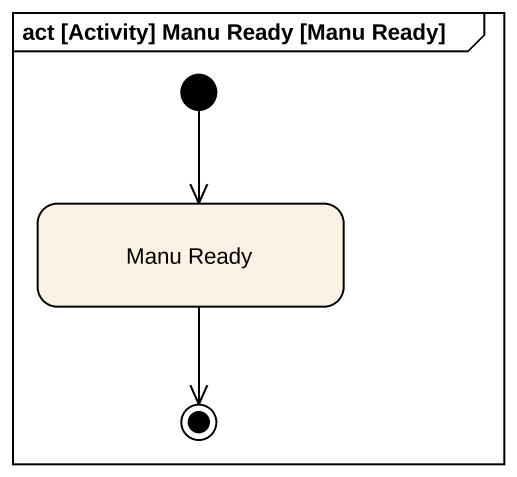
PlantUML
@startuml
mainframe act [Activity] Manu Ready [Manu Ready]
hide empty description
state "Manu Ready" as Manu_Ready
[*] --> Manu_Ready
Manu_Ready --> [*]
@enduml
